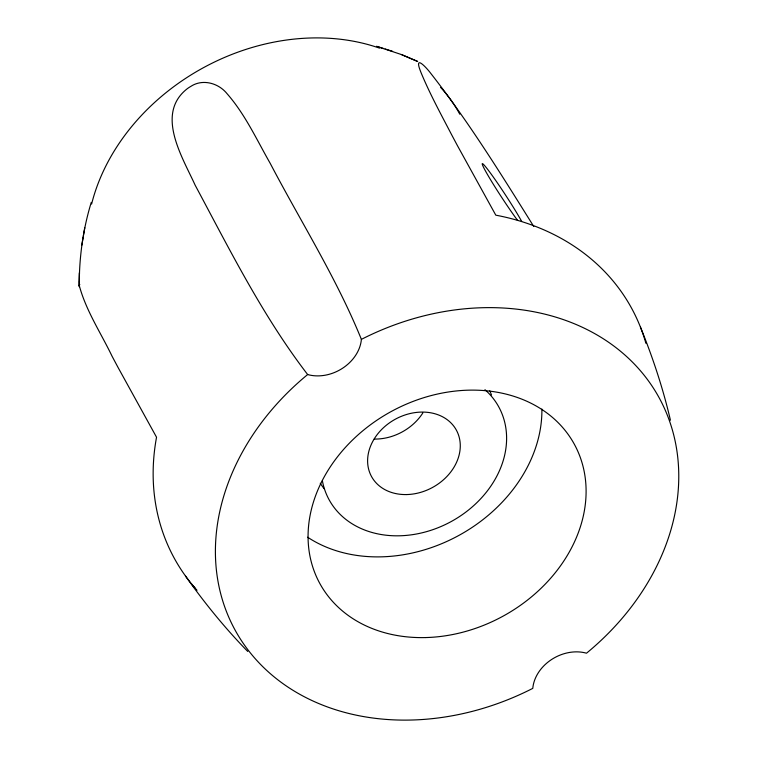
<?xml version="1.0" encoding="UTF-8"?>
<svg xmlns="http://www.w3.org/2000/svg" width="758" height="758" viewBox="0 0 758 758"><rect width="100%" height="100%" fill="white"/><g stroke="black" fill="none" stroke-linecap="round" stroke-linejoin="round"><path stroke-width="1.14" d="M195.033 588.047A260.6 209.483 -28.7 0 1 156.536 437.224L118.191 367.706A1017.985 59.086 56.8 0 1 112.07 356.232C100.861 332.895 85.929 310.581 79.249 285.453C79.164 257.369 83.029 229.267 91.254 202.395M81.836 245.109L83.238 236.809M83.399 235.776L84.773 227.722M79.249 285.453L79.798 284.496M401.38 54.529L417.601 61.436L401.38 54.529L376.555 46.323L383.652 48.55M385.263 49.024L392.635 51.336M247.743 651.454C224.936 628.088 204.29 602.667 185.473 576.004M191.746 584.2L197.014 590.302M307.653 374.547C262.799 316.152 229.807 249.856 195.147 185.179C182.432 157.133 155.106 113.975 187.15 88.8A11.948 3.79 -34.3 0 1 190.779 86.421C202.623 78.567 218.55 83.067 227.068 93.708C245.156 114.335 256.659 139.643 270.17 163.283C300.841 221.81 336.467 277.996 361.386 339.376A241.755 194.342 -28.7 0 1 649.028 381.691A241.755 194.342 -28.7 0 1 586.512 653.197A38.677 31.097 -28.7 0 0 532.789 688.368A241.755 194.342 -28.7 0 1 245.147 646.053A241.755 194.342 -28.7 0 1 307.653 374.547A38.677 31.097 -28.7 0 0 361.386 339.376M533.765 226.5C501.209 174.378 468.757 121.924 430.838 73.469C426.176 67.244 413.252 53.373 420.927 72.342C429.682 93.594 440.73 113.804 451.332 134.175A1017.985 59.086 56.8 0 0 457.444 145.65L495.798 215.168A260.6 209.483 -28.7 0 1 645.892 343.279M640.444 327.124C652.761 357.34 663.051 388.428 670.432 420.235M422.841 412.949A48.351 38.866 -28.7 0 1 374.272 439.071M484.94 389.678A96.702 77.733 -28.7 0 1 452.289 520.945A96.702 77.733 -28.7 0 1 322.377 480.733M489.772 390.834A96.702 77.733 -28.7 0 1 491.478 394.946M324.13 488.683A96.702 77.733 -28.7 0 1 320.246 483.253M541.885 409.064A145.053 116.599 -28.7 0 1 458.827 535.451A145.053 116.599 -28.7 0 1 307.625 537.214M91.614 204.035A203.078 163.245 -28.7 0 1 379.531 48.133M440.644 87.435A203.078 163.245 -28.7 0 1 459.803 114.231M517.629 220.436A38.677 2.246 56.8 0 1 486.769 173.288A38.677 2.246 56.8 0 1 491.326 174.293A38.677 2.246 56.8 0 1 521.627 221.308M79.344 281.948L79.306 286.732L79.457 272.719L79.344 281.948M406.828 494.557A48.351 38.866 -28.7 0 0 457.15 431.662A48.351 38.866 -28.7 0 0 377.844 433.756A48.351 38.866 -28.7 0 0 406.828 494.557M425.75 637.563A145.053 116.599 -28.7 0 0 576.715 448.888A145.053 116.599 -28.7 0 0 338.788 455.16A145.053 116.599 -28.7 0 0 425.75 637.563"/></g></svg>
